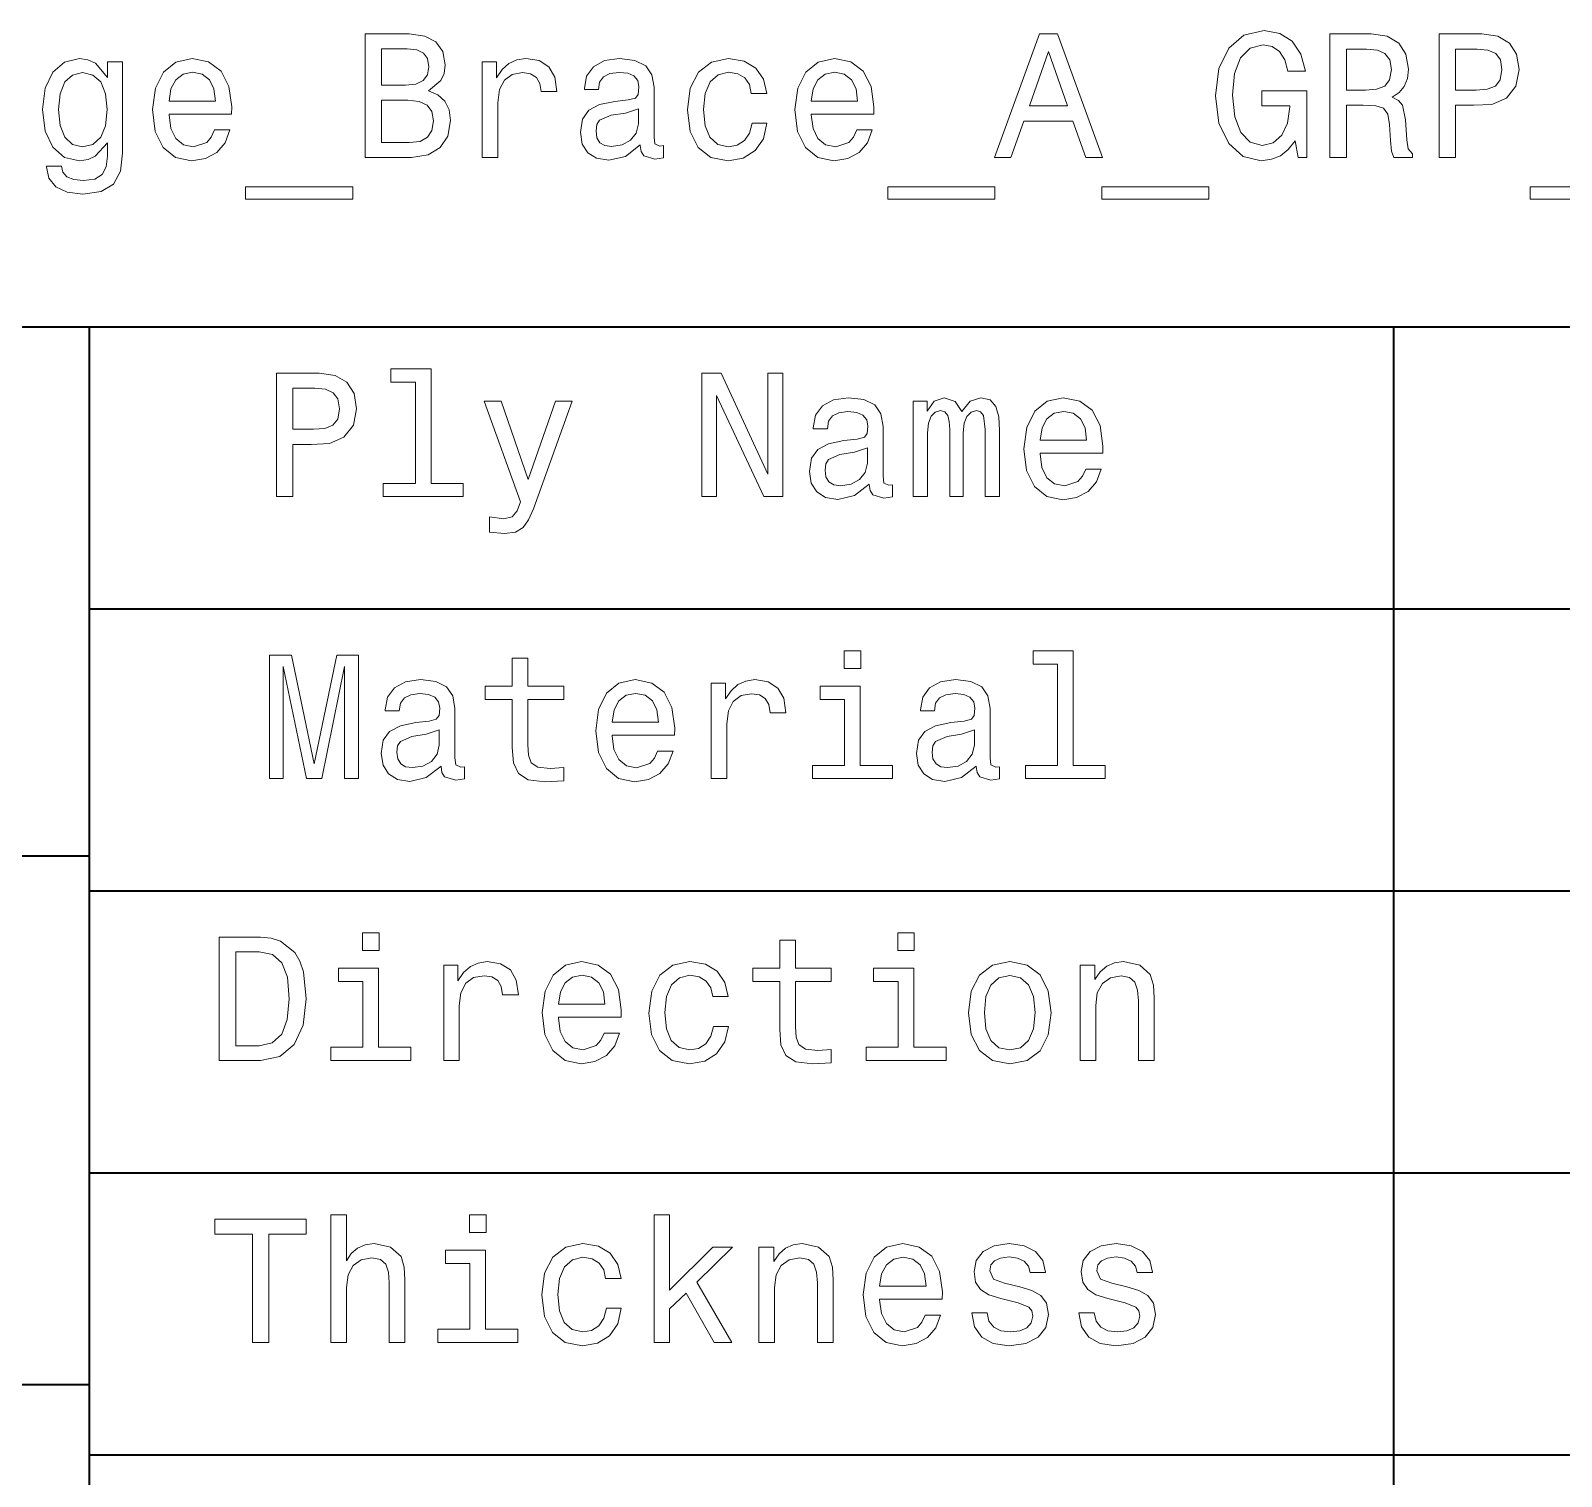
# Model space of a CAD drawing. Extents: x 0 to 1000, y 0 to 400.
# Drawn here: x 833.33 to 876.75, y 47.39 to 88.41 of the extents above; entities that cross this region are included whole.
import ezdxf

# ---------------------------------------------------------------- set-up
doc = ezdxf.new("R2010")
doc.units = 0

msp = doc.modelspace()

# ---------------------------------------------------------------- linework, layer by layer
at = {"color": 7, "lineweight": 35}
for p, q in [((790, 80), (980, 80)), ((835, 24), (835, 80)), ((872, 24), (872, 80)), ((835, 72), (955, 72)), ((790, 65), (835, 65)), ((835, 64), (955, 64)), ((835, 56), (955, 56)), ((790, 50), (835, 50)), ((835, 48), (955, 48))]:
    msp.add_line(p, q, dxfattribs=at)
at = {"color": 7, "lineweight": 13}
for points in [[(844.617615, 86.703842), (844.970642, 86.996346), (845.061401, 87.193031), (845.091675, 87.435104), (845.026123, 87.813347), (844.829468, 88.085686), (844.511719, 88.252113), (844.067932, 88.31263), (842.822266, 88.31263), (842.822266, 84.81263), (844.138489, 84.81263), (844.607544, 84.883232), (844.955505, 85.090004), (845.172363, 85.417816), (845.248047, 85.861618), (845.202637, 86.159172), (845.081604, 86.406288), (844.884888, 86.587845)], [(860.670227, 84.81263), (861.134216, 84.81263), (861.502319, 85.841446), (862.899292, 85.841446), (863.267456, 84.81263), (863.741577, 84.81263), (862.460571, 88.317673), (861.946167, 88.317673)], [(869.198303, 85.281647), (869.284058, 84.81263), (869.536194, 84.81263), (869.536194, 86.703842), (868.260254, 86.703842), (868.260254, 86.275169), (869.046997, 86.275169), (869.046997, 86.244904), (868.986511, 85.78093), (868.825134, 85.437988), (868.578003, 85.22113), (868.270386, 85.150528), (867.927429, 85.241302), (867.660156, 85.513641), (867.488647, 85.962486), (867.428162, 86.577759), (867.483643, 87.187988), (867.65509, 87.636841), (867.927429, 87.909172), (868.295593, 88.00499), (868.547729, 87.954559), (868.754517, 87.813347), (868.905823, 87.576317), (868.991577, 87.258598), (869.490845, 87.258598), (869.35968, 87.742744), (869.11261, 88.105858), (868.764587, 88.327759), (868.325867, 88.408447), (867.750916, 88.282372), (867.3172, 87.914215), (867.039795, 87.334244), (866.94397, 86.56263), (867.039795, 85.785973), (867.3172, 85.206001), (867.725708, 84.837845), (868.240112, 84.716812), (868.527588, 84.757156), (868.78479, 84.858017), (869.006714, 85.034531)], [(870.186768, 84.81263), (870.655823, 84.81263), (870.655823, 86.290298), (871.134949, 86.290298), (871.487976, 86.275169), (871.709839, 86.204559), (871.830872, 86.038132), (871.881348, 85.740585), (871.906555, 85.28669), (871.936768, 84.989143), (871.997314, 84.81263), (872.526855, 84.81263), (872.526855, 84.908447), (872.410889, 85.04966), (872.370483, 85.311913), (872.335205, 85.876747), (872.249512, 86.295341), (872.133484, 86.42646), (871.951904, 86.522285), (872.153687, 86.648361), (872.294861, 86.824875), (872.38562, 87.046783), (872.415894, 87.314072), (872.345276, 87.737701), (872.143555, 88.055428), (871.81073, 88.24707), (871.356812, 88.31263), (870.186768, 88.31263)], [(873.283325, 84.81263), (873.747314, 84.81263), (873.747314, 86.290298), (874.261719, 86.290298), (874.781189, 86.315514), (875.194702, 86.492027), (875.462036, 86.834961), (875.552795, 87.303986), (875.482178, 87.737701), (875.280457, 88.055428), (874.947632, 88.24707), (874.493713, 88.31263), (873.283325, 88.31263)], [(843.972107, 86.860184), (843.286194, 86.860184), (843.286194, 87.894043), (844.012451, 87.894043), (844.28479, 87.863785), (844.47644, 87.773003), (844.592407, 87.616661), (844.632751, 87.384674), (844.587341, 87.152687), (844.466309, 86.991302), (844.259521, 86.890442)], [(861.663757, 86.270126), (862.203369, 87.813347), (862.742981, 86.270126)], [(871.225708, 87.883957), (871.533325, 87.853699), (871.750183, 87.757874), (871.886353, 87.58136), (871.931763, 87.303986), (871.881348, 87.011475), (871.745178, 86.834961), (871.513184, 86.744186), (871.195435, 86.718971), (870.655823, 86.718971), (870.655823, 87.883957)], [(874.367615, 87.883957), (874.670227, 87.853699), (874.892151, 87.757874), (875.023254, 87.58136), (875.068665, 87.303986), (875.018188, 87.011475), (874.88208, 86.834961), (874.650024, 86.744186), (874.332336, 86.718971), (873.747314, 86.718971), (873.747314, 87.883957)], [(835.943298, 84.93367), (835.943298, 87.520844), (835.519653, 87.520844), (835.519653, 87.082085), (835.171631, 87.480499), (834.959839, 87.58136), (834.722839, 87.616661), (834.294128, 87.5158), (833.961304, 87.233376), (833.744446, 86.779488), (833.668762, 86.169258), (833.744446, 85.553986), (833.961304, 85.10009), (834.294128, 84.81263), (834.722839, 84.716812), (834.964905, 84.752113), (835.166626, 84.842888), (835.519653, 85.226173), (835.519653, 84.842888), (835.479309, 84.540298), (835.368347, 84.323433), (835.156555, 84.197357), (834.838806, 84.15197), (834.561401, 84.182228), (834.364746, 84.257874), (834.248779, 84.389), (834.21344, 84.565514), (833.78479, 84.565514), (833.78479, 84.545341), (833.850342, 84.222572), (834.052063, 83.980499), (834.374817, 83.824158), (834.813599, 83.768684), (835.338074, 83.84433), (835.686096, 84.056145), (835.882751, 84.424301)], [(837.259583, 86.038132), (839.03479, 86.038132), (839.039795, 86.244904), (838.959106, 86.824875), (838.737244, 87.258598), (838.384216, 87.520844), (837.915161, 87.616661), (837.456238, 87.5158), (837.10321, 87.233376), (836.876282, 86.774445), (836.795593, 86.169258), (836.871216, 85.548943), (837.098145, 85.095047), (837.446167, 84.81263), (837.900024, 84.716812), (838.293396, 84.782372), (838.616211, 84.953842), (838.85321, 85.226173), (838.98938, 85.589287), (838.550598, 85.589287), (838.459839, 85.387558), (838.328735, 85.236259), (837.955505, 85.115227), (837.66803, 85.1707), (837.451172, 85.347214), (837.309998, 85.634674), (837.259583, 86.023003)], [(846.145752, 84.81263), (846.589539, 84.81263), (846.589539, 86.360901), (846.634888, 86.7341), (846.771057, 87.001389), (846.992981, 87.162773), (847.290527, 87.218246), (847.512451, 87.182945), (847.678833, 87.082085), (847.779724, 86.910614), (847.815002, 86.678627), (848.263855, 86.678627), (848.203369, 87.087128), (848.036926, 87.379631), (847.759521, 87.556145), (847.381287, 87.616661), (847.124084, 87.576317), (846.902222, 87.475456), (846.705505, 87.303986), (846.549194, 87.071999), (846.549194, 87.520844), (846.145752, 87.520844)], [(850.624084, 85.165657), (850.624084, 85.150528), (850.649292, 84.979057), (850.724976, 84.858017), (851.042725, 84.762199), (851.289795, 84.802544), (851.289795, 85.145485), (851.183899, 85.130356), (851.042725, 85.195915), (851.017456, 85.397644), (851.017456, 86.79966), (850.95697, 87.15773), (850.780457, 87.409889), (850.472778, 87.561188), (850.039062, 87.616661), (849.615479, 87.556145), (849.302795, 87.384674), (849.106079, 87.117386), (849.040527, 86.764359), (849.040527, 86.7341), (849.438965, 86.7341), (849.474243, 86.945915), (849.585205, 87.097214), (849.766785, 87.187988), (850.023987, 87.223289), (850.271057, 87.198074), (850.447571, 87.122429), (850.553528, 86.991302), (850.588806, 86.809746), (850.568604, 86.597931), (850.487915, 86.492027), (850.286194, 86.441589), (849.907959, 86.401245), (849.474243, 86.310471), (849.166626, 86.149086), (848.985046, 85.896927), (848.929565, 85.523727), (848.980042, 85.190872), (849.136353, 84.943756), (849.388489, 84.787415), (849.736511, 84.731941), (850.205505, 84.837845)], [(853.776123, 86.623146), (854.214905, 86.623146), (854.124084, 87.026604), (853.907227, 87.34433), (853.569336, 87.541016), (853.130615, 87.616661), (852.646423, 87.5158), (852.278259, 87.233376), (852.046265, 86.774445), (851.965576, 86.159172), (852.04126, 85.548943), (852.268188, 85.095047), (852.626282, 84.81263), (853.115479, 84.716812), (853.549194, 84.792458), (853.887085, 85.004272), (854.11908, 85.337128), (854.21991, 85.78093), (853.796265, 85.78093), (853.720642, 85.498512), (853.579468, 85.28669), (853.377686, 85.155571), (853.130615, 85.115227), (852.822937, 85.180786), (852.601074, 85.382515), (852.464905, 85.710327), (852.419495, 86.174301), (852.464905, 86.628189), (852.606079, 86.956001), (852.833008, 87.15773), (853.130615, 87.228333), (853.392822, 87.182945), (853.589539, 87.066956), (853.720642, 86.875313)], [(855.475708, 86.038132), (857.250916, 86.038132), (857.255981, 86.244904), (857.175232, 86.824875), (856.953369, 87.258598), (856.600342, 87.520844), (856.131287, 87.616661), (855.672363, 87.5158), (855.319336, 87.233376), (855.092407, 86.774445), (855.011719, 86.169258), (855.087341, 85.548943), (855.314331, 85.095047), (855.662292, 84.81263), (856.116211, 84.716812), (856.509521, 84.782372), (856.832336, 84.953842), (857.069336, 85.226173), (857.205505, 85.589287), (856.766724, 85.589287), (856.675964, 85.387558), (856.544861, 85.236259), (856.171631, 85.115227), (855.884216, 85.1707), (855.667358, 85.347214), (855.526123, 85.634674), (855.475708, 86.023003)], [(834.127686, 86.169258), (834.173096, 86.618103), (834.309265, 86.950958), (834.521057, 87.147644), (834.803528, 87.218246), (835.101074, 87.147644), (835.322937, 86.950958), (835.459106, 86.618103), (835.509583, 86.169258), (835.459106, 85.710327), (835.322937, 85.382515), (835.101074, 85.180786), (834.803528, 85.115227), (834.521057, 85.180786), (834.309265, 85.382515), (834.173096, 85.71537)], [(837.259583, 86.411331), (837.315002, 86.759315), (837.451172, 87.016518), (837.657959, 87.172859), (837.930298, 87.228333), (838.197571, 87.172859), (838.404358, 87.016518), (838.530457, 86.759315), (838.575806, 86.411331)], [(855.475708, 86.411331), (855.531189, 86.759315), (855.667358, 87.016518), (855.874084, 87.172859), (856.146423, 87.228333), (856.413696, 87.172859), (856.620483, 87.016518), (856.746582, 86.759315), (856.791992, 86.411331)], [(844.083069, 85.231216), (843.286194, 85.231216), (843.286194, 86.436546), (844.037659, 86.436546), (844.355347, 86.401245), (844.582336, 86.295341), (844.718506, 86.113785), (844.763855, 85.851532), (844.718506, 85.574158), (844.592407, 85.382515), (844.380615, 85.266518)], [(850.573669, 85.760757), (850.513184, 85.498512), (850.351746, 85.296776), (850.10968, 85.165657), (849.812134, 85.12027), (849.620483, 85.145485), (849.484314, 85.226173), (849.398621, 85.367386), (849.373413, 85.564072), (849.393555, 85.740585), (849.474243, 85.866661), (849.796997, 86.007874), (850.205505, 86.06839), (850.573669, 86.18943)], [(839.433167, 83.975456), (839.433167, 83.622429), (842.469238, 83.622429), (842.469238, 83.975456)], [(857.649292, 83.975456), (857.649292, 83.622429), (860.685364, 83.622429), (860.685364, 83.975456)], [(863.721375, 83.975456), (863.721375, 83.622429), (866.757385, 83.622429), (866.757385, 83.975456)], [(875.865479, 83.975456), (875.865479, 83.622429), (878.901489, 83.622429), (878.901489, 83.975456)], [(840.309814, 75.190201), (840.773743, 75.190201), (840.773743, 76.66787), (841.288147, 76.66787), (841.807617, 76.693085), (842.221191, 76.869598), (842.488464, 77.212532), (842.579224, 77.681557), (842.508606, 78.115273), (842.306885, 78.432999), (841.97406, 78.624641), (841.520142, 78.690201), (840.309814, 78.690201)], [(844.248535, 78.438042), (844.248535, 75.5634), (843.335693, 75.5634), (843.335693, 75.190201), (845.600159, 75.190201), (845.600159, 75.5634), (844.692322, 75.5634), (844.692322, 78.811241), (843.552612, 78.811241), (843.552612, 78.438042)], [(852.368164, 75.190201), (852.786743, 75.190201), (852.786743, 78.059799), (854.128235, 75.190201), (854.667847, 75.190201), (854.667847, 78.690201), (854.244202, 78.690201), (854.244202, 75.820602), (852.917847, 78.690201), (852.368164, 78.690201)], [(841.394104, 78.261528), (841.696655, 78.23127), (841.918579, 78.135445), (842.049683, 77.958931), (842.095093, 77.681557), (842.044678, 77.389046), (841.908508, 77.212532), (841.676514, 77.121758), (841.358765, 77.096542), (840.773743, 77.096542), (840.773743, 78.261528)], [(848.222595, 77.898415), (847.445984, 75.669304), (846.684448, 77.898415), (846.200256, 77.898415), (847.229065, 75.038902), (847.138306, 74.786743), (846.997131, 74.615273), (846.760071, 74.559799), (846.351562, 74.610229), (846.351562, 74.181557), (846.780273, 74.141212), (847.087891, 74.181557), (847.304749, 74.307632), (847.46106, 74.524498), (847.597229, 74.842216), (848.696655, 77.898415)], [(857.118835, 75.543228), (857.118835, 75.528099), (857.144104, 75.356628), (857.219727, 75.235588), (857.537476, 75.139771), (857.784546, 75.180115), (857.784546, 75.523056), (857.67865, 75.507927), (857.537476, 75.573486), (857.512207, 75.775215), (857.512207, 77.177231), (857.451721, 77.535301), (857.275208, 77.78746), (856.96759, 77.938759), (856.533875, 77.994232), (856.110229, 77.933716), (855.797546, 77.762245), (855.60083, 77.494957), (855.535278, 77.14193), (855.535278, 77.111671), (855.933716, 77.111671), (855.968994, 77.323486), (856.079956, 77.474785), (856.261536, 77.565559), (856.518738, 77.600861), (856.765869, 77.575645), (856.942383, 77.5), (857.048279, 77.368874), (857.083557, 77.187317), (857.063416, 76.975502), (856.982727, 76.869598), (856.780945, 76.81916), (856.40271, 76.778816), (855.968994, 76.688042), (855.661377, 76.526657), (855.479797, 76.274498), (855.424316, 75.901299), (855.474792, 75.568443), (855.631104, 75.321327), (855.883301, 75.164986), (856.231262, 75.109512), (856.700256, 75.215416)], [(858.369568, 75.190201), (858.778076, 75.190201), (858.778076, 77.000717), (858.803284, 77.273056), (858.878967, 77.469742), (858.994934, 77.585732), (859.14624, 77.631126), (859.267273, 77.590775), (859.347961, 77.489914), (859.388306, 77.318443), (859.403442, 77.091499), (859.403442, 75.190201), (859.786743, 75.190201), (859.786743, 77.000717), (859.811951, 77.268013), (859.887573, 77.464699), (860.008606, 77.585732), (860.159912, 77.631126), (860.280945, 77.590775), (860.361633, 77.489914), (860.412109, 77.091499), (860.412109, 75.190201), (860.820618, 75.190201), (860.820618, 77.061241), (860.795349, 77.44957), (860.714661, 77.747116), (860.553284, 77.928673), (860.291077, 77.994232), (859.983398, 77.893372), (859.746399, 77.600861), (859.559814, 77.888329), (859.247131, 77.994232), (858.959656, 77.893372), (858.762939, 77.610947), (858.762939, 77.898415), (858.369568, 77.898415)], [(861.970459, 76.415703), (863.745667, 76.415703), (863.750732, 76.622475), (863.670044, 77.202446), (863.44812, 77.636169), (863.095093, 77.898415), (862.626099, 77.994232), (862.167114, 77.893372), (861.814087, 77.610947), (861.587158, 77.152016), (861.50647, 76.546829), (861.582153, 75.926514), (861.809082, 75.472618), (862.157043, 75.190201), (862.610962, 75.094383), (863.004333, 75.159943), (863.327087, 75.331413), (863.564087, 75.603745), (863.700256, 75.966858), (863.261536, 75.966858), (863.170715, 75.765129), (863.039612, 75.613831), (862.666443, 75.492798), (862.378967, 75.548271), (862.162109, 75.724785), (862.020874, 76.012245), (861.970459, 76.400574)], [(861.970459, 76.788902), (862.02594, 77.136887), (862.162109, 77.394089), (862.368896, 77.55043), (862.641174, 77.605904), (862.908508, 77.55043), (863.115234, 77.394089), (863.241333, 77.136887), (863.286743, 76.788902)], [(857.06842, 76.138329), (857.007935, 75.876083), (856.846558, 75.674347), (856.604431, 75.543228), (856.306885, 75.497841), (856.115234, 75.523056), (855.979126, 75.603745), (855.893372, 75.744957), (855.868164, 75.941643), (855.888306, 76.118156), (855.968994, 76.244232), (856.291748, 76.385445), (856.700256, 76.445961), (857.06842, 76.567001)], [(856.881836, 70.811241), (856.412842, 70.811241), (856.412842, 70.306915), (856.881836, 70.306915)], [(862.464661, 70.438042), (862.464661, 67.5634), (861.55188, 67.5634), (861.55188, 67.190201), (863.816284, 67.190201), (863.816284, 67.5634), (862.908508, 67.5634), (862.908508, 70.811241), (861.768738, 70.811241), (861.768738, 70.438042)], [(840.113098, 67.190201), (840.501404, 67.190201), (840.501404, 70.367432), (841.157043, 67.190201), (841.590759, 67.190201), (842.241333, 70.367432), (842.241333, 67.190201), (842.634705, 67.190201), (842.634705, 70.690201), (842.01947, 70.690201), (841.373901, 67.603745), (840.733398, 70.690201), (840.113098, 70.690201)], [(846.997131, 69.429398), (846.997131, 68.072769), (847.027344, 67.634003), (847.168579, 67.331413), (847.450989, 67.1549), (847.930115, 67.094383), (848.45459, 67.119598), (848.45459, 67.502884), (848.071289, 67.472618), (847.723328, 67.51297), (847.536743, 67.639046), (847.456055, 67.850861), (847.440918, 68.148415), (847.440918, 69.429398), (848.45459, 69.429398), (848.45459, 69.807632), (847.440918, 69.807632), (847.440918, 70.599426), (846.997131, 70.599426), (846.997131, 69.807632), (846.23053, 69.807632), (846.23053, 69.429398)], [(844.974792, 67.543228), (844.974792, 67.528099), (845, 67.356628), (845.075623, 67.235588), (845.393372, 67.139771), (845.640503, 67.180115), (845.640503, 67.523056), (845.534546, 67.507927), (845.393372, 67.573486), (845.368164, 67.775215), (845.368164, 69.177231), (845.307617, 69.535301), (845.131104, 69.78746), (844.823486, 69.938759), (844.389771, 69.994232), (843.966125, 69.933716), (843.653442, 69.762245), (843.456787, 69.494957), (843.391174, 69.14193), (843.391174, 69.111671), (843.789612, 69.111671), (843.82489, 69.323486), (843.935852, 69.474785), (844.117432, 69.565559), (844.374634, 69.600861), (844.621765, 69.575645), (844.798279, 69.5), (844.904175, 69.368874), (844.939453, 69.187317), (844.919312, 68.975502), (844.838623, 68.869598), (844.636902, 68.81916), (844.258606, 68.778816), (843.82489, 68.688042), (843.517273, 68.526657), (843.335693, 68.274498), (843.280273, 67.901299), (843.330688, 67.568443), (843.487, 67.321327), (843.739197, 67.164986), (844.087158, 67.109512), (844.556213, 67.215416)], [(849.826355, 68.415703), (851.601562, 68.415703), (851.606628, 68.622475), (851.52594, 69.202446), (851.304016, 69.636169), (850.950989, 69.898415), (850.481995, 69.994232), (850.023071, 69.893372), (849.670044, 69.610947), (849.443054, 69.152016), (849.362366, 68.546829), (849.438049, 67.926514), (849.664978, 67.472618), (850.012939, 67.190201), (850.466858, 67.094383), (850.860229, 67.159943), (851.182983, 67.331413), (851.420044, 67.603745), (851.556213, 67.966858), (851.117432, 67.966858), (851.026672, 67.765129), (850.895508, 67.613831), (850.522339, 67.492798), (850.234863, 67.548271), (850.018005, 67.724785), (849.87677, 68.012245), (849.826355, 68.400574)], [(852.640503, 67.190201), (853.08429, 67.190201), (853.08429, 68.738472), (853.1297, 69.111671), (853.265869, 69.37896), (853.487732, 69.540344), (853.785278, 69.595818), (854.007202, 69.560516), (854.173645, 69.459656), (854.274475, 69.288185), (854.309814, 69.056198), (854.758606, 69.056198), (854.69812, 69.464699), (854.531677, 69.757202), (854.254333, 69.933716), (853.876099, 69.994232), (853.618835, 69.953888), (853.396973, 69.853027), (853.200256, 69.681557), (853.043945, 69.44957), (853.043945, 69.898415), (852.640503, 69.898415)], [(860.154907, 67.543228), (860.154907, 67.528099), (860.180115, 67.356628), (860.255737, 67.235588), (860.573486, 67.139771), (860.820618, 67.180115), (860.820618, 67.523056), (860.714661, 67.507927), (860.573486, 67.573486), (860.548279, 67.775215), (860.548279, 69.177231), (860.487732, 69.535301), (860.311218, 69.78746), (860.003601, 69.938759), (859.569885, 69.994232), (859.14624, 69.933716), (858.833557, 69.762245), (858.636902, 69.494957), (858.571289, 69.14193), (858.571289, 69.111671), (858.969727, 69.111671), (859.005005, 69.323486), (859.115967, 69.474785), (859.297546, 69.565559), (859.554749, 69.600861), (859.80188, 69.575645), (859.978394, 69.5), (860.08429, 69.368874), (860.119568, 69.187317), (860.099426, 68.975502), (860.018738, 68.869598), (859.817017, 68.81916), (859.438721, 68.778816), (859.005005, 68.688042), (858.697388, 68.526657), (858.515869, 68.274498), (858.460388, 67.901299), (858.510803, 67.568443), (858.667114, 67.321327), (858.919312, 67.164986), (859.267273, 67.109512), (859.736328, 67.215416)], [(849.826355, 68.788902), (849.881836, 69.136887), (850.018005, 69.394089), (850.224792, 69.55043), (850.497131, 69.605904), (850.764404, 69.55043), (850.971191, 69.394089), (851.097229, 69.136887), (851.142639, 68.788902)], [(856.866699, 67.5634), (856.866699, 69.807632), (855.726929, 69.807632), (855.726929, 69.429398), (856.422913, 69.429398), (856.422913, 67.5634), (855.515137, 67.5634), (855.515137, 67.190201), (857.784546, 67.190201), (857.784546, 67.5634)], [(844.924316, 68.138329), (844.863831, 67.876083), (844.702454, 67.674347), (844.460388, 67.543228), (844.162842, 67.497841), (843.971191, 67.523056), (843.835022, 67.603745), (843.749268, 67.744957), (843.72406, 67.941643), (843.744202, 68.118156), (843.82489, 68.244232), (844.147705, 68.385445), (844.556213, 68.445961), (844.924316, 68.567001)], [(860.104431, 68.138329), (860.043945, 67.876083), (859.882568, 67.674347), (859.640503, 67.543228), (859.342957, 67.497841), (859.151306, 67.523056), (859.015137, 67.603745), (858.929382, 67.744957), (858.904175, 67.941643), (858.924316, 68.118156), (859.005005, 68.244232), (859.32782, 68.385445), (859.736328, 68.445961), (860.104431, 68.567001)], [(839.85083, 62.690201), (838.685852, 62.690201), (838.685852, 59.190201), (839.85083, 59.190201), (840.400574, 59.301151), (840.809082, 59.63905), (841.061218, 60.188759), (841.152039, 60.940201), (841.07135, 61.706772), (840.970459, 62.009365), (840.829224, 62.251442), (840.420715, 62.57925), (840.153442, 62.659943)], [(843.219727, 62.811237), (842.750732, 62.811237), (842.750732, 62.306915), (843.219727, 62.306915)], [(854.587158, 61.429394), (854.587158, 60.072765), (854.617432, 59.634007), (854.758667, 59.331409), (855.041077, 59.1549), (855.520142, 59.094379), (856.044678, 59.119595), (856.044678, 59.50288), (855.661377, 59.472622), (855.313416, 59.512966), (855.12677, 59.63905), (855.046082, 59.850864), (855.031006, 60.148415), (855.031006, 61.429394), (856.044678, 61.429394), (856.044678, 61.807636), (855.031006, 61.807636), (855.031006, 62.599422), (854.587158, 62.599422), (854.587158, 61.807636), (853.820618, 61.807636), (853.820618, 61.429394)], [(858.399841, 62.811237), (857.930847, 62.811237), (857.930847, 62.306915), (858.399841, 62.306915)], [(839.815552, 62.271614), (840.198853, 62.195965), (840.46106, 61.963978), (840.617432, 61.55043), (840.667847, 60.940201), (840.612366, 60.350143), (840.456055, 59.9366), (840.188782, 59.68948), (839.815552, 59.608788), (839.154907, 59.608788), (839.154907, 62.271614)], [(843.20459, 59.5634), (843.20459, 61.807636), (842.064819, 61.807636), (842.064819, 61.429394), (842.760803, 61.429394), (842.760803, 59.5634), (841.853027, 59.5634), (841.853027, 59.190201), (844.122498, 59.190201), (844.122498, 59.5634)], [(845.050415, 59.190201), (845.494202, 59.190201), (845.494202, 60.738472), (845.539612, 61.111671), (845.675781, 61.37896), (845.897705, 61.540344), (846.195251, 61.595821), (846.417114, 61.560516), (846.583557, 61.459652), (846.684448, 61.288185), (846.719727, 61.056194), (847.168579, 61.056194), (847.108093, 61.464695), (846.94165, 61.757202), (846.664246, 61.933716), (846.286011, 61.994236), (846.028809, 61.953888), (845.806885, 61.853024), (845.610229, 61.681557), (845.453857, 61.449566), (845.453857, 61.898415), (845.050415, 61.898415)], [(848.30835, 60.415707), (850.083557, 60.415707), (850.088623, 60.622478), (850.007935, 61.20245), (849.786011, 61.636166), (849.432983, 61.898415), (848.963989, 61.994236), (848.505066, 61.893372), (848.152039, 61.61095), (847.925049, 61.152016), (847.84436, 60.546829), (847.920044, 59.926514), (848.146973, 59.472622), (848.494934, 59.190201), (848.948853, 59.094379), (849.342224, 59.159943), (849.664978, 59.331409), (849.902039, 59.603745), (850.038208, 59.966858), (849.599426, 59.966858), (849.508667, 59.765129), (849.377502, 59.613831), (849.004333, 59.492794), (848.716858, 59.548271), (848.5, 59.724785), (848.358765, 60.012245), (848.30835, 60.400574)], [(852.680847, 61.000721), (853.119568, 61.000721), (853.028809, 61.404179), (852.811951, 61.721901), (852.47406, 61.918587), (852.035278, 61.994236), (851.551147, 61.893372), (851.182983, 61.61095), (850.950989, 61.152016), (850.8703, 60.536743), (850.945984, 59.926514), (851.172913, 59.472622), (851.530945, 59.190201), (852.020142, 59.094379), (852.453857, 59.170029), (852.791809, 59.381844), (853.023743, 59.714695), (853.124634, 60.158501), (852.700989, 60.158501), (852.625366, 59.87608), (852.484131, 59.664265), (852.28241, 59.533142), (852.035278, 59.492794), (851.727661, 59.558357), (851.505737, 59.760086), (851.369568, 60.087894), (851.324219, 60.551872), (851.369568, 61.005764), (851.510803, 61.333572), (851.737732, 61.535301), (852.035278, 61.605907), (852.297546, 61.560516), (852.494202, 61.444523), (852.625366, 61.25288)], [(858.384705, 59.5634), (858.384705, 61.807636), (857.244934, 61.807636), (857.244934, 61.429394), (857.940918, 61.429394), (857.940918, 59.5634), (857.033142, 59.5634), (857.033142, 59.190201), (859.302612, 59.190201), (859.302612, 59.5634)], [(859.932983, 60.541786), (860.013672, 59.926514), (860.245667, 59.472622), (860.613831, 59.190201), (861.108093, 59.094379), (861.597229, 59.190201), (861.965393, 59.467579), (862.197388, 59.921471), (862.283142, 60.541786), (862.197388, 61.157059), (861.965393, 61.615993), (861.597229, 61.893372), (861.108093, 61.994236), (860.613831, 61.893372), (860.245667, 61.61095), (860.013672, 61.157059)], [(863.100159, 59.190201), (863.543945, 59.190201), (863.543945, 60.753601), (863.589355, 61.111671), (863.735596, 61.373917), (863.962524, 61.535301), (864.265137, 61.595821), (864.507202, 61.545387), (864.658508, 61.409222), (864.734131, 61.182274), (864.759338, 60.879681), (864.759338, 59.190201), (865.203186, 59.190201), (865.203186, 60.970459), (865.182983, 61.328529), (865.092224, 61.62608), (864.794678, 61.898415), (864.330688, 61.994236), (864.073486, 61.958931), (863.856628, 61.863113), (863.670044, 61.701729), (863.523743, 61.484871), (863.523743, 61.898415), (863.100159, 61.898415)], [(848.30835, 60.788902), (848.363831, 61.136887), (848.5, 61.394093), (848.706787, 61.55043), (848.979126, 61.605907), (849.246399, 61.55043), (849.453186, 61.394093), (849.579224, 61.136887), (849.624634, 60.788902)], [(860.386902, 60.546829), (860.432251, 61.000721), (860.573486, 61.328529), (860.800415, 61.530258), (861.108093, 61.600864), (861.410645, 61.530258), (861.637573, 61.333572), (861.778809, 61.000721), (861.829224, 60.546829), (861.778809, 60.087894), (861.637573, 59.755043), (861.410645, 59.553314), (861.108093, 59.487751), (860.800415, 59.553314), (860.573486, 59.755043), (860.432251, 60.087894)], [(841.847961, 51.190201), (842.291809, 51.190201), (842.291809, 52.753601), (842.337158, 53.111671), (842.483398, 53.373917), (842.710388, 53.535301), (843.012939, 53.595821), (843.255066, 53.545387), (843.406311, 53.409222), (843.481995, 53.182274), (843.507202, 52.879681), (843.507202, 51.190201), (843.950989, 51.190201), (843.950989, 52.970459), (843.930847, 53.328529), (843.840027, 53.62608), (843.54248, 53.898415), (843.078552, 53.994236), (842.826355, 53.958931), (842.609497, 53.863113), (842.427979, 53.711815), (842.291809, 53.505043), (842.291809, 54.811237), (841.847961, 54.811237)], [(846.255737, 54.811237), (845.786743, 54.811237), (845.786743, 54.306915), (846.255737, 54.306915)], [(851.016541, 51.190201), (851.460388, 51.190201), (851.460388, 52.143372), (851.924316, 52.592216), (852.721191, 51.190201), (853.220459, 51.190201), (852.226929, 52.899857), (853.245667, 53.898415), (852.685852, 53.898415), (851.460388, 52.677952), (851.460388, 54.811237), (851.016541, 54.811237)], [(839.623901, 51.190201), (840.087891, 51.190201), (840.087891, 54.266571), (841.146973, 54.266571), (841.146973, 54.690201), (838.559814, 54.690201), (838.559814, 54.266571), (839.623901, 54.266571)], [(849.644836, 53.000721), (850.083557, 53.000721), (849.992798, 53.404179), (849.77594, 53.721901), (849.438049, 53.918587), (848.999268, 53.994236), (848.515137, 53.893372), (848.146973, 53.61095), (847.914978, 53.152016), (847.83429, 52.536743), (847.909912, 51.926514), (848.136902, 51.472622), (848.494934, 51.190201), (848.984131, 51.094379), (849.417847, 51.170029), (849.755737, 51.381844), (849.987732, 51.714695), (850.088623, 52.158501), (849.664978, 52.158501), (849.589355, 51.87608), (849.44812, 51.664265), (849.246399, 51.533142), (848.999268, 51.492794), (848.69165, 51.558357), (848.469727, 51.760086), (848.333557, 52.087894), (848.288208, 52.551872), (848.333557, 53.005764), (848.474792, 53.333572), (848.701721, 53.535301), (848.999268, 53.605907), (849.261536, 53.560516), (849.458191, 53.444523), (849.589355, 53.25288)], [(853.992065, 51.190201), (854.435852, 51.190201), (854.435852, 52.753601), (854.481262, 53.111671), (854.627502, 53.373917), (854.854492, 53.535301), (855.157043, 53.595821), (855.399109, 53.545387), (855.550415, 53.409222), (855.626099, 53.182274), (855.651306, 52.879681), (855.651306, 51.190201), (856.095093, 51.190201), (856.095093, 52.970459), (856.074951, 53.328529), (855.984131, 53.62608), (855.686584, 53.898415), (855.222595, 53.994236), (854.965393, 53.958931), (854.748535, 53.863113), (854.561951, 53.701729), (854.41571, 53.484871), (854.41571, 53.898415), (853.992065, 53.898415)], [(857.416443, 52.415707), (859.19165, 52.415707), (859.196655, 52.622478), (859.115967, 53.20245), (858.894104, 53.636166), (858.541077, 53.898415), (858.072021, 53.994236), (857.613098, 53.893372), (857.260071, 53.61095), (857.033142, 53.152016), (856.952454, 52.546829), (857.028076, 51.926514), (857.255066, 51.472622), (857.603027, 51.190201), (858.056885, 51.094379), (858.450256, 51.159943), (858.773071, 51.331409), (859.010071, 51.603745), (859.14624, 51.966858), (858.707458, 51.966858), (858.616699, 51.765129), (858.485596, 51.613831), (858.112366, 51.492794), (857.824951, 51.548271), (857.608093, 51.724785), (857.466858, 52.012245), (857.416443, 52.400574)], [(861.390503, 52.76873), (860.961792, 52.869595), (860.644104, 52.985588), (860.538208, 53.222622), (860.56842, 53.38905), (860.674316, 53.510086), (860.845825, 53.585735), (861.092957, 53.615993), (861.329956, 53.585735), (861.516541, 53.494957), (861.637573, 53.358788), (861.688049, 53.177231), (862.121765, 53.177231), (862.121765, 53.187321), (862.046082, 53.515129), (861.839355, 53.772335), (861.516541, 53.933716), (861.092957, 53.994236), (860.664246, 53.933716), (860.351562, 53.767288), (860.154907, 53.520172), (860.09436, 53.207493), (860.139771, 52.9049), (860.281006, 52.693081), (860.512939, 52.541786), (860.85083, 52.435879), (861.345093, 52.314842), (861.647705, 52.188759), (861.728394, 52.087894), (861.758667, 51.9366), (861.713257, 51.75), (861.592224, 51.608788), (861.395508, 51.518009), (861.133301, 51.487751), (860.855896, 51.518009), (860.654175, 51.623917), (860.518005, 51.795387), (860.462524, 52.032421), (860.033875, 52.032421), (860.104492, 51.628963), (860.311218, 51.336456), (860.639038, 51.159943), (861.092957, 51.094379), (861.567017, 51.159943), (861.914978, 51.336456), (862.12677, 51.618874), (862.202454, 51.98703), (862.146973, 52.304752), (861.990601, 52.521614), (861.733398, 52.662823)], [(864.426514, 52.76873), (863.997803, 52.869595), (863.680115, 52.985588), (863.574219, 53.222622), (863.604492, 53.38905), (863.710388, 53.510086), (863.881836, 53.585735), (864.128967, 53.615993), (864.365967, 53.585735), (864.552612, 53.494957), (864.673645, 53.358788), (864.72406, 53.177231), (865.157776, 53.177231), (865.157776, 53.187321), (865.082153, 53.515129), (864.875366, 53.772335), (864.552612, 53.933716), (864.128967, 53.994236), (863.700256, 53.933716), (863.387573, 53.767288), (863.190918, 53.520172), (863.130371, 53.207493), (863.175781, 52.9049), (863.317017, 52.693081), (863.549011, 52.541786), (863.886902, 52.435879), (864.381104, 52.314842), (864.683716, 52.188759), (864.764404, 52.087894), (864.794678, 51.9366), (864.749268, 51.75), (864.628235, 51.608788), (864.43158, 51.518009), (864.169312, 51.487751), (863.891907, 51.518009), (863.690186, 51.623917), (863.554016, 51.795387), (863.498535, 52.032421), (863.069885, 52.032421), (863.140503, 51.628963), (863.347229, 51.336456), (863.675049, 51.159943), (864.128967, 51.094379), (864.603027, 51.159943), (864.950989, 51.336456), (865.162842, 51.618874), (865.238464, 51.98703), (865.182983, 52.304752), (865.026672, 52.521614), (864.76947, 52.662823)], [(846.240601, 51.5634), (846.240601, 53.807636), (845.10083, 53.807636), (845.10083, 53.429394), (845.796814, 53.429394), (845.796814, 51.5634), (844.889038, 51.5634), (844.889038, 51.190201), (847.158508, 51.190201), (847.158508, 51.5634)], [(857.416443, 52.788902), (857.471924, 53.136887), (857.608093, 53.394093), (857.814819, 53.55043), (858.087158, 53.605907), (858.354492, 53.55043), (858.561218, 53.394093), (858.687317, 53.136887), (858.732727, 52.788902)]]:
    msp.add_lwpolyline(points, close=True, dxfattribs=at)

doc.saveas('drawing.dxf')
